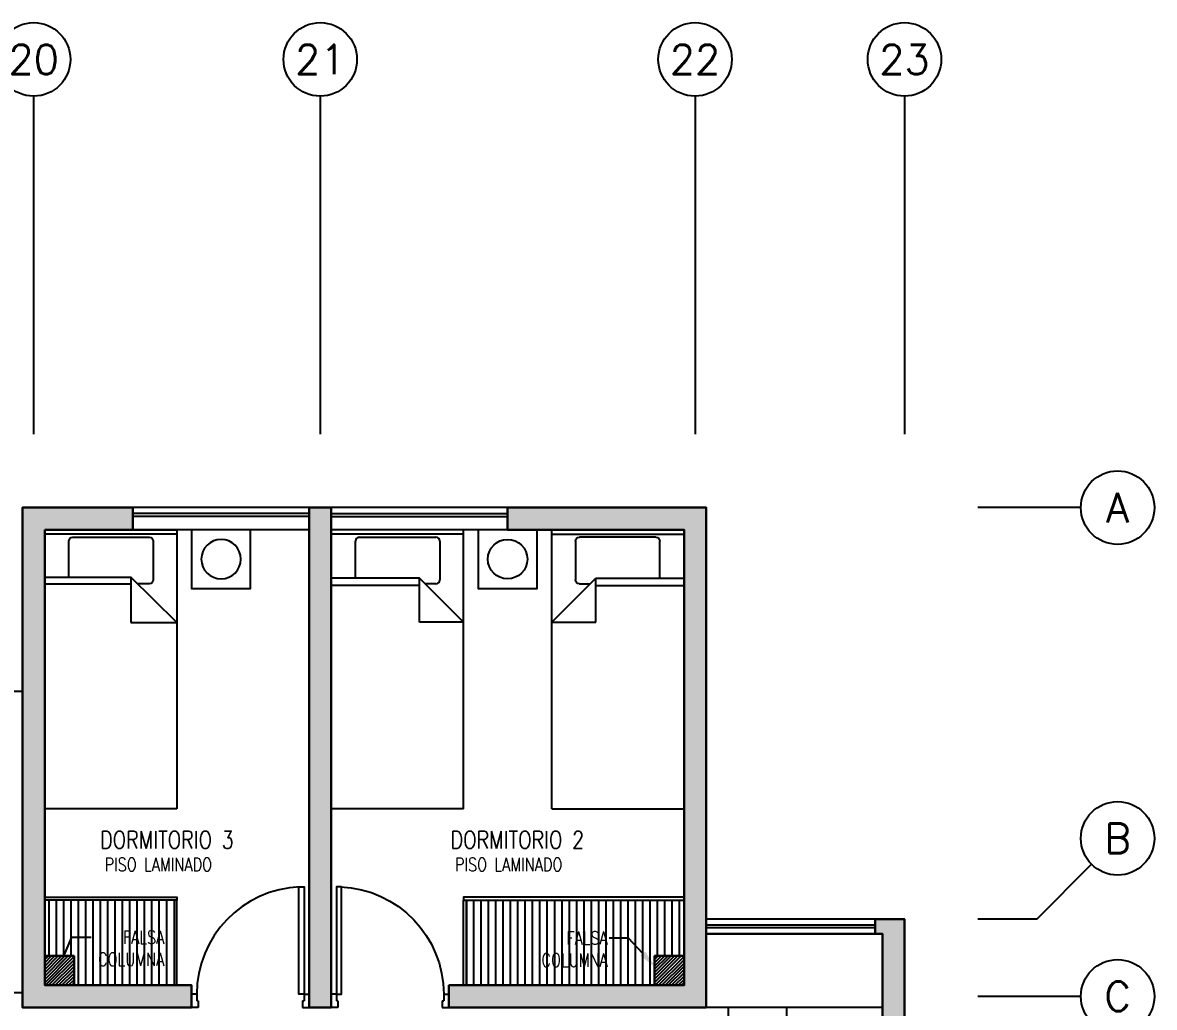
# Model space of a CAD drawing. Header units: millimetres. Extents: x -3 to 53, y -269 to 39.
# Drawn here: x 44.05 to 51.75, y -153.56 to -146.86 of the extents above; entities that cross this region are included whole.
import ezdxf
from ezdxf import colors
from ezdxf.entities.mleader import LeaderData, LeaderLine
from ezdxf.enums import TextEntityAlignment as Align
from ezdxf.math import Vec2, Vec3

# ---------------------------------------------------------------- set-up
doc = ezdxf.new("R2010")
doc.units = ezdxf.units.MM
doc.header["$LTSCALE"] = 15
for name, pattern in [('HIDDEN2', [0.1875, 0.125, -0.0625]), ('PHANTOM', [63.5, 31.75, -6.35, 6.35, -6.35, 6.35, -6.35]), ('PHANTOM2', [1.25, 0.625, -0.125, 0.125, -0.125, 0.125, -0.125])]:
    doc.linetypes.add(name, pattern=pattern)
doc.layers.get('0').update_dxf_attribs({"color": 250})
for name, color, linetype in [('A-EJES', 251, 'PHANTOM'), ('A-EST HATCH', 250, 'Continuous'), ('A-EST PLACAS', 250, 'Continuous'), ('A-EST VIGAS', 250, 'HIDDEN2'), ('A-HATCH', 250, 'Continuous'), ('A-MOBILIARIO', 250, 'Continuous'), ('A-MURO BAJO', 251, 'Continuous'), ('A-TEXTO-ACABADO PISO', 250, 'Continuous'), ('A-TEXTO-AMBIENTE', 252, 'Continuous'), ('A-TEXTO-INDICACIONES', 250, 'Continuous'), ('DLP_MOBILIARIO FIJO', 250, 'Continuous')]:
    doc.layers.add(name, color=color, linetype=linetype)
doc.layers.add('A-MUROS', color=252, linetype='Continuous', lineweight=30)
doc.styles.add('ROMANS', font='romans.shx', dxfattribs={"width": 0.8})
doc.styles.add('TXT_COTAS', font='romans.shx', dxfattribs={"width": 0.8})

# ---------------------------------------------------------------- blocks, each defined once
blk = doc.blocks.new('EST.P11')
at = {"layer": 'A-EST HATCH'}
h = blk.add_hatch(color=256, dxfattribs=at)
h.dxf.hatch_style = 1
h.paths.add_polyline_path([(38.2, 11.05), (38.2, 10.9), (38.05, 10.9), (38.05, 7.825), (37.9, 7.825), (37.9, 11.05)])
h.paths.add_polyline_path([(39.7, 5.75), (41.35, 5.75), (41.35, 5.1), (41.2, 5.1), (41.2, 5.6), (39.7, 5.6), (39.7, 4.725), (37.9, 4.725), (37.9, 4.875), (39.55, 4.875), (39.55, 10.99), (39.7, 10.99)])
h.paths.add_polyline_path([(44.2, 10.9), (44.8, 10.9), (44.8, 11.05), (44.05, 11.05), (44.05, 7.65), (45.2, 7.65), (45.2, 7.8), (44.2, 7.8)])
h.paths.add_polyline_path([(46, 11.05), (46, 7.65), (46.15, 7.65), (46.15, 11.05)])
h.paths.add_polyline_path([(46.95, 7.8), (48.55, 7.8), (48.55, 10.9), (47.35, 10.9), (47.35, 11.05), (48.7, 11.05), (48.7, 7.65), (46.95, 7.65)])
h.paths.add_polyline_path([(41.35, 11.05), (41.35, 8.6), (41.2, 8.6), (41.2, 10.9), (41.05, 10.9), (41.05, 11.05)])
h = blk.add_hatch(color=256, dxfattribs=at)
h.dxf.hatch_style = 1
h.paths.add_polyline_path([(41.2, 4.2), (44.05, 4.2), (44.05, 6.75), (44.2, 6.75), (44.2, 4.2), (46.95, 4.2), (46.95, 4.8), (47.1, 4.8), (47.1, 4.2), (49.9, 4.2), (49.9, 8.15), (49.85, 8.15), (49.85, 8.25), (50.05, 8.25), (50.05, 0), (49.85, 0), (49.85, 0.1), (49.9, 0.1), (49.9, 4.05), (47.1, 4.05), (47.1, 3.45), (46.95, 3.45), (46.95, 4.05), (44.2, 4.05), (44.2, 1.5), (44.05, 1.5), (44.05, 4.05), (41.1999, 4.05)])
h.paths.add_polyline_path([(46.9532, 5.55), (47.1, 5.55), (47.1, 6.75), (44.95, 6.75), (44.95, 6.6), (45.4, 6.6), (45.4, 5), (45.6, 5), (45.6, 6.6), (46.95, 6.6), (46.95, 5.55)], flags=17)
h.paths.add_polyline_path([(46.9532, 2.7), (47.1, 2.7), (47.1, 1.5), (44.95, 1.5), (44.95, 1.65), (45.4, 1.65), (45.4, 3.25), (45.6, 3.25), (45.6, 1.65), (46.95, 1.65), (46.95, 2.7)], flags=17)
at = {"layer": 'A-EST PLACAS'}
for points in [[(44.2, 10.9), (44.8, 10.9), (44.8, 11.05), (44.05, 11.05), (44.05, 7.65), (45.2, 7.65), (45.2, 7.8), (44.2, 7.8)], [(46, 11.05), (46, 7.65), (46.15, 7.65), (46.15, 11.05)], [(46.95, 7.8), (48.55, 7.8), (48.55, 10.9), (47.35, 10.9), (47.35, 11.05), (48.7, 11.05), (48.7, 7.65), (46.95, 7.65)]]:
    blk.add_lwpolyline(points, close=True, dxfattribs=at)
blk.add_lwpolyline([(41.1999, 4.05), (41.2, 4.2), (44.05, 4.2), (44.05, 6.75), (44.2, 6.75), (44.2, 4.2), (46.95, 4.2), (46.95, 4.8), (47.1, 4.8), (47.1, 4.2), (49.9, 4.2), (49.9, 8.15), (49.85, 8.15), (49.85, 8.25), (50.05, 8.25), (50.05, 0)], dxfattribs=at)
at = {"layer": 'A-EST VIGAS'}
for p, q in [((46, 11.05), (44.8, 11.05)), ((47.35, 11.05), (46.15, 11.05)), ((49.85, 8.25), (48.7, 8.25))]:
    blk.add_line(p, q, dxfattribs=at)
blk = doc.blocks.new('A$C77AB7FBD')
at = {"linetype": 'Continuous'}
for p, q in [((0, 0), (0, 1.9)), ((0.9, 1.9), (0, 1.9)), ((0.9, 1.87), (0, 1.87)), ((0.1908, 1.8487), (0.7119, 1.8487)), ((0.9, 0), (0.9, 1.9)), ((0.164, 1.57), (0.164, 1.8219)), ((0.7386, 1.8219), (0.7386, 1.5585)), ((0.6, 1.57), (0, 1.57)), ((0.6, 1.27), (0.6, 1.57)), ((0.9, 1.27), (0.6, 1.57)), ((0.6, 1.52), (0, 1.52)), ((0.7119, 1.5317), (0.6383, 1.5317)), ((0.9, 1.27), (0.6, 1.27)), ((0.9, 0), (0, 0))]:
    blk.add_line(p, q, dxfattribs=at)
for centre, start, end in [((0.1908, 1.8219), 90, 180), ((0.7119, 1.8219), 0, 90), ((0.7119, 1.5585), 270, 0)]:
    blk.add_arc(centre, 0.0267, start, end, dxfattribs=at)
blk = doc.blocks.new('A$C2EBA15F5')
blk.add_lwpolyline([(0, 0.4), (0, 0), (0.4, 0), (0.4, 0.4)], close=True)
blk.add_circle((0.2, 0.2), 0.1344)
blk = doc.blocks.new('CAMA PROYECCION')
for p, q in [((37.495, 40.6423, 0), (37.495, 38.771, 0)), ((38.3949, 40.6423, 0), (37.495, 40.6423, 0)), ((38.3949, 38.771, 0), (38.3949, 40.6423, 0)), ((38.0806, 39.3741, 0), (38.3949, 39.3741, 0)), ((38.3949, 39.3741, 0), (38.0806, 39.0644, 0)), ((38.0806, 39.0644, 0), (38.0806, 39.3741, 0)), ((38.0806, 39.1133, 0), (37.495, 39.1133, 0)), ((37.495, 39.0644, 0), (38.0806, 39.0644, 0)), ((37.659, 39.0644, 0), (37.659, 38.8203, 0)), ((38.2069, 39.1106, 0), (38.1275, 39.1106, 0)), ((38.2336, 38.8203, 0), (38.2336, 39.0838, 0)), ((37.495, 38.7423, 0), (37.495, 38.9974, 0)), ((38.3949, 38.7423, 0), (38.3949, 38.9974, 0)), ((37.495, 38.771, 0), (38.3949, 38.771, 0)), ((37.495, 38.7423, 0), (38.3949, 38.7423, 0)), ((37.6857, 38.7936, 0), (38.2069, 38.7936, 0))]:
    blk.add_line(p, q)
at = {"elevation": 0}
blk.add_lwpolyline([(38.495, 38.7423), (38.495, 39.1423), (38.895, 39.1423), (38.895, 38.7423)], close=True, dxfattribs=at)
blk.add_circle((38.695, 38.9423, 0), 0.1344)
for centre, start, end in [((38.2069, 39.0838, 0), 0, 90), ((37.6857, 38.8203, 0), 180, 270), ((38.2069, 38.8203, 0), 270, 0)]:
    blk.add_arc(centre, 0.0267, start, end)
blk = doc.blocks.new('*U141')
for p, q in [((0.01, 0.755), (0.01, 0.8)), ((0.1, 0.765), (0.1, 0.8)), ((0.055, 0.755), (0.01, 0.755)), ((0.1, 0.765), (0.055, 0.765)), ((0.055, 0.755), (0.055, 0.765)), ((0.055, 0.045), (0.01, 0.045)), ((0.01, 0.045), (0.01, 0)), ((0.055, 0.045), (0.055, 0.035)), ((0.1, 0.035), (0.055, 0.035)), ((0.1, 0.035), (0.1, 0))]:
    blk.add_line(p, q)
blk.add_lwpolyline([(0.83, 0.07), (0.83, 0.035), (0.1, 0.035), (0.1, 0.07)], close=True)
at = {"linetype": 'HIDDEN2'}
blk.add_arc((0.0996, 0.034), 0.731, 2.23015, 89.96723, dxfattribs=at)
blk = doc.blocks.new('SOFA SEC')
for p, q in [((0, 0.65), (0.1, 0.65)), ((0.1, 0.65), (0.1, 0.1)), ((0.5, 0.65), (0.1, 0.65)), ((0.75, 0.65), (0.75, 0.1)), ((1.4, 0.65), (1.4, 0.1)), ((0.1, 0.1), (2.05, 0.1))]:
    blk.add_line(p, q)
blk.add_lwpolyline([(0.5, 1.55), (0.5, 0.65), (2.05, 0.65), (2.05, 0), (0, 0), (0, 1.55)], close=True)
blk = doc.blocks.new('Ejes_Torre G')
at = {"layer": 'A-EJES', "linetype": 'PHANTOM2', "ltscale": 0.5}
blk.add_line((50.9504, 11.05), (51.3236, 11.4232), dxfattribs=at)
for points in [[(44.125, 16.65), (44.125, 14.35)], [(46.075, 16.65), (46.075, 14.35)], [(48.625, 16.65), (48.625, 14.35)], [(50.05, 16.65), (50.05, 14.35)], [(51.2504, 13.85), (50.55, 13.85)], [(50.9504, 11.05), (50.55, 11.05)], [(51.2504, 10.525), (50.55, 10.525)]]:
    blk.add_lwpolyline(points, dxfattribs=at)
at = {"layer": 'A-EJES', "linetype": 'Continuous'}
for centre in [(44.125, 16.9), (46.075, 16.9), (48.625, 16.9), (50.05, 16.9), (51.5004, 13.85), (51.5004, 11.6), (51.5004, 10.525)]:
    blk.add_circle(centre, 0.25, dxfattribs=at)
at = {"layer": 'A-EJES', "linetype": 'Continuous', "style": 'ROMANS'}
for s, p in [('20', (44.125, 16.9)), ('21', (46.075, 16.9)), ('22', (48.625, 16.9)), ('23', (50.05, 16.9))]:
    blk.add_text(s, height=0.2, dxfattribs=at).set_placement(p, align=Align.MIDDLE_CENTER)
for s, p in [('A', (51.5004, 13.85)), ('B', (51.5004, 11.6)), ('C', (51.5004, 10.525))]:
    blk.add_text(s, height=0.2, rotation=0, dxfattribs=at).set_placement(p, align=Align.MIDDLE_CENTER)

msp = doc.modelspace()

# ---------------------------------------------------------------- hatches: boundary and pattern name
at = {"layer": 'A-HATCH'}
h = msp.add_hatch(dxfattribs=at)
h.set_pattern_fill('_USER', color=256, scale=0.6, double=1, pattern_type=0)
h.set_pattern_definition([(0, (-0.15005, -79.8893), (0, 0.6), []), (90, (-0.15005, -79.8893), (-0.6, 4e-17), [])])
h.paths.add_polyline_path([(44.05, -150.7643), (41.35, -150.7643), (41.35, -151.2643), (44.05, -151.2643)])
h = msp.add_hatch(dxfattribs=at)
h.set_pattern_fill('ANSI31', color=256, scale=0.005)
h.set_pattern_definition([(45, (-72.590967, -111.21433), (-0.0112253202, 0.0112253202), [])])
h.paths.add_polyline_path([(44.2, -153.2143), (44.4, -153.2143), (44.4, -153.4143), (44.2, -153.4143)])
h = msp.add_hatch(dxfattribs=at)
h.set_pattern_fill('ANSI31', color=256, scale=0.005, angle=180)
h.set_pattern_definition([(225, (0, -86.214295), (0.01122532, -0.01122532), [])])
h.paths.add_polyline_path([(48.55, -153.2143), (48.35, -153.2143), (48.35, -153.4143), (48.55, -153.4143)])
at = {"layer": 'DLP_MOBILIARIO FIJO'}
h = msp.add_hatch(dxfattribs=at)
h.set_pattern_fill('_USER', color=256, scale=0.05, angle=270, pattern_type=0)
h.set_pattern_definition([(270, (-24.92, -102.83433), (0.05, -9e-18), [])])
h.paths.add_polyline_path([(45.08, -152.8343), (44.2, -152.8343), (44.2, -153.2143), (44.4, -153.2143), (44.4, -153.4143), (45.08, -153.4143)])
h = msp.add_hatch(dxfattribs=at)
h.set_pattern_fill('_USER', color=256, scale=0.05, angle=450, pattern_type=0)
h.set_pattern_definition([(90, (-22.93, -102.83433), (-0.05, 2e-17), [])])
h.paths.add_polyline_path([(47.07, -152.8343), (47.07, -153.4143), (48.35, -153.4143), (48.35, -153.2143), (48.55, -153.2143), (48.55, -152.8343)])

# ---------------------------------------------------------------- linework, layer by layer
at = {"layer": 'A-MOBILIARIO'}
msp.add_lwpolyline([(48.7, -153.5643), (48.7, -153.0643), (49.9, -153.0643), (49.9, -153.5643)], close=True, dxfattribs=at)
msp.add_lwpolyline([(48.85, -153.5643), (48.85, -153.7643), (49.25, -153.7643), (49.25, -153.5643)], dxfattribs=at)
at = {"layer": 'A-MURO BAJO'}
for p, q in [((46, -150.1643), (44.8, -150.1643)), ((47.35, -150.1643), (46.15, -150.1643)), ((46, -150.3143), (44.8, -150.3143)), ((47.35, -150.3143), (46.15, -150.3143)), ((49.85, -152.9643), (48.7, -152.9643)), ((49.85, -153.0643), (48.7, -153.0643))]:
    msp.add_line(p, q, dxfattribs=at)
at = {"layer": 'A-MUROS'}
for p, q in [((44.05, -150.1643), (44.8, -150.1643)), ((44.05, -153.5643), (44.05, -150.1643)), ((44.8, -150.3143), (44.8, -150.1643)), ((46, -150.1643), (46.15, -150.1643)), ((46, -153.5643), (46, -150.1643)), ((46.15, -153.5643), (46.15, -150.1643)), ((47.35, -150.1643), (48.7, -150.1643)), ((47.35, -150.3143), (47.35, -150.1643)), ((48.7, -153.5643), (48.7, -150.1643)), ((44.2, -150.3143), (44.8, -150.3143)), ((44.2, -153.2143), (44.2, -150.3143)), ((47.35, -150.3143), (48.55, -150.3143)), ((48.55, -153.2143), (48.55, -150.3143)), ((49.85, -152.9643), (50.05, -152.9643)), ((50.05, -152.9643), (50.05, -157.1643)), ((44.4, -153.2143), (44.2, -153.2143)), ((44.4, -153.4143), (44.4, -153.2143)), ((48.35, -153.4143), (48.35, -153.2143)), ((48.35, -153.2143), (48.55, -153.2143)), ((44.4, -153.4143), (45.2, -153.4143)), ((45.2, -153.5643), (45.2, -153.4143)), ((46.95, -153.5643), (46.95, -153.4143)), ((46.95, -153.4143), (48.35, -153.4143)), ((44.05, -153.5643), (45.2, -153.5643)), ((46, -153.5643), (46.15, -153.5643)), ((46.95, -153.5643), (48.7, -153.5643))]:
    msp.add_line(p, q, dxfattribs=at)
msp.add_lwpolyline([(49.85, -152.9643), (49.85, -153.0643), (49.9, -153.0643), (49.9, -157.0143)], dxfattribs=at)
at = {"layer": 'DLP_MOBILIARIO FIJO'}
for p, q in [((46, -150.2043), (44.8, -150.2043)), ((46, -150.2243), (44.8, -150.2243)), ((46.15, -150.2043), (47.35, -150.2043)), ((46.15, -150.2243), (47.35, -150.2243)), ((49.85, -153.0043), (48.7, -153.0043)), ((49.85, -153.0243), (48.7, -153.0243))]:
    msp.add_line(p, q, dxfattribs=at)
for points in [[(44.2, -152.8143), (44.2, -153.4143), (45.1, -153.4143)], [(48.55, -152.8143), (48.55, -153.4143)]]:
    msp.add_lwpolyline(points, dxfattribs=at)
at = {"layer": 'DLP_MOBILIARIO FIJO', "elevation": 0}
for points in [[(44.2, -152.8143), (45.1, -152.8143), (45.1, -152.8343), (44.2, -152.8343)], [(45.08, -152.8343), (45.08, -153.4143)], [(45.1, -153.4143), (45.1, -152.8343)], [(48.55, -152.8143), (47.05, -152.8143), (47.05, -152.8343), (48.55, -152.8343)], [(48.55, -153.4143), (47.05, -153.4143), (47.05, -152.8343)], [(47.07, -152.8343), (47.07, -153.4143)]]:
    msp.add_lwpolyline(points, dxfattribs=at)

# ---------------------------------------------------------------- block references
at = {"layer": 'A-EST PLACAS'}
msp.add_blockref('EST.P11', (0, -161.2143), dxfattribs=at)
at = {"layer": 'A-MOBILIARIO', "xscale": -1}
for name, p, rotation in [('CAMA PROYECCION', (6.705, -111.572, 0), 180), ('SOFA SEC', (44.05, -151.4143, 0), 90.00043285210192), ('*U141', (46.15, -153.5743), 270)]:
    msp.add_blockref(name, p, dxfattribs=dict(at, rotation=rotation))
at = {"layer": 'A-MOBILIARIO'}
msp.add_blockref('A$C77AB7FBD', (46.15, -152.2143), dxfattribs=at)
at = {"layer": 'A-MOBILIARIO', "extrusion": (0, 0, -1), "xscale": -1, "zscale": -1}
msp.add_blockref('A$C2EBA15F5', (-47.15, -150.7143), dxfattribs=at)
at = {"layer": 'A-MOBILIARIO', "xscale": -1}
msp.add_blockref('A$C77AB7FBD', (48.55, -152.2143), dxfattribs=at)
at = {"layer": 'A-MOBILIARIO', "rotation": 90.00000000000001}
msp.add_blockref('*U141', (46, -153.5743), dxfattribs=at)
at = {"layer": 'A-MUROS'}
msp.add_blockref('Ejes_Torre G', (0, -164.0143), dxfattribs=at)

# ---------------------------------------------------------------- texts
at = {"layer": 'A-TEXTO-ACABADO PISO', "char_height": 0.09, "attachment_point": 2, "style": 'ROMANS'}
for insert in [(44.973, -152.5477), (47.3569, -152.5477)]:
    msp.add_mtext_dynamic_manual_height_columns('PISO LAMINADO', width=1.20225, gutter_width=12.5, heights=[0], dxfattribs=dict(at, insert=insert))
at = {"layer": 'A-TEXTO-AMBIENTE', "style": 'ROMANS', "width": 0.8}
for s, p in [('DORMITORIO 3', (45.0316, -152.4844)), ('DORMITORIO 2', (47.4159, -152.4844))]:
    msp.add_text(s, height=0.12, dxfattribs=at).set_placement(p, align=Align.CENTER)

# ---------------------------------------------------------------- leaders
at = {"layer": 'A-TEXTO-INDICACIONES'}
ml = msp.add_multileader_mtext('Standard', dxfattribs=at)
ml.set_content('\\pxsm1,t16;PROYECCIÓN PISO SUPERIOR', color=256, style='TXT_COTAS')
ml.set_leader_properties(color=256)
ml.build(insert=Vec2(0, 0))
ml.multileader.update_dxf_attribs({"dogleg_length": 0.05, "arrow_head_size": 0.07})
ctx = ml.context
ctx.base_point, ctx.char_height, ctx.arrow_head_size, ctx.landing_gap_size, ctx.plane_origin = Vec3(43.0541, -149.7768, 0), 0.09, 0.07, 0.05, Vec3(42.6501, -150.1804, 0)
notes = []
notes.append((ctx, [(0, (1, 1, 0), (43.0041, -149.7768, 0), (1, 0), 0.05, [(0, [(42.8, -150.15, 0)], 0, [])])]))
ctx.mtext.insert, ctx.mtext.rotation, ctx.mtext.width, ctx.mtext.defined_height, ctx.mtext.flow_direction = Vec3(43.1041, -149.7318, 0), 6.283185, 1.149951, 0.8046, 5
ml = msp.add_multileader_mtext('Standard', dxfattribs=at)
ml.set_content('FALSA COLUMNA', color=256, style='ROMANS')
ml.set_leader_properties(color=7)
ml.build(insert=Vec2(0, 0))
ml.multileader.update_dxf_attribs({"dogleg_length": 1.3073, "arrow_head_size": 0.13, "scale": 0.1})
ctx = ml.context
ctx.base_point, ctx.scale, ctx.char_height, ctx.arrow_head_size, ctx.landing_gap_size, ctx.plane_origin = Vec3(44.5166, -153.0877), 0.1, 0.09, 0.13, 0.01, Vec3(45.238, -152.1044)
ctx.text_align_type = 2
notes.append((ctx, [(1, (1, 1, 0), (44.3858, -153.0877), (1, 0), 0.1307, [(0, [(44.2748, -153.3398)], 0, [])])]))
ctx.mtext.insert, ctx.mtext.width, ctx.mtext.defined_height, ctx.mtext.alignment, ctx.mtext.flow_direction = Vec3(45.0134, -153.0427), 0.532149, 0.5349, 3, 5
ml = msp.add_multileader_mtext('Standard', dxfattribs=at)
ml.set_content('FALSA COLUMNA', color=256, style='ROMANS')
ml.set_leader_properties(color=7)
ml.build(insert=Vec2(0, 0))
ml.multileader.update_dxf_attribs({"dogleg_length": 1.3073, "arrow_head_size": 0.13, "scale": 0.1})
ctx = ml.context
ctx.base_point, ctx.scale, ctx.char_height, ctx.arrow_head_size, ctx.landing_gap_size, ctx.plane_origin = Vec3(47.5338, -153.0924), 0.1, 0.09, 0.13, 0.01, Vec3(48.2552, -152.1091)
ctx.text_align_type = 2
notes.append((ctx, [(0, (1, 1, 0), (48.1714, -153.0924), (-1, 0), 0.1307, [(0, [(48.3574, -153.2934)], 0, [])])]))
ctx.mtext.insert, ctx.mtext.width, ctx.mtext.defined_height, ctx.mtext.alignment, ctx.mtext.flow_direction = Vec3(48.0306, -153.0474), 0.532149, 0.5349, 3, 5
for ctx, leaders in notes:
    for number, flags, end, landing, length, lines in leaders:
        leader = LeaderData()
        leader.index, (leader.has_last_leader_line, leader.has_dogleg_vector, leader.attachment_direction) = number, flags
        leader.last_leader_point, leader.dogleg_vector, leader.dogleg_length = Vec3(end), Vec3(landing), length
        for number, points, colour, breaks in lines:
            line = LeaderLine()
            line.index, line.vertices, line.color, line.breaks = number, Vec3.list(points), colors.encode_raw_color(colour), breaks
            leader.lines.append(line)
        ctx.leaders.append(leader)

doc.saveas('drawing.dxf')
